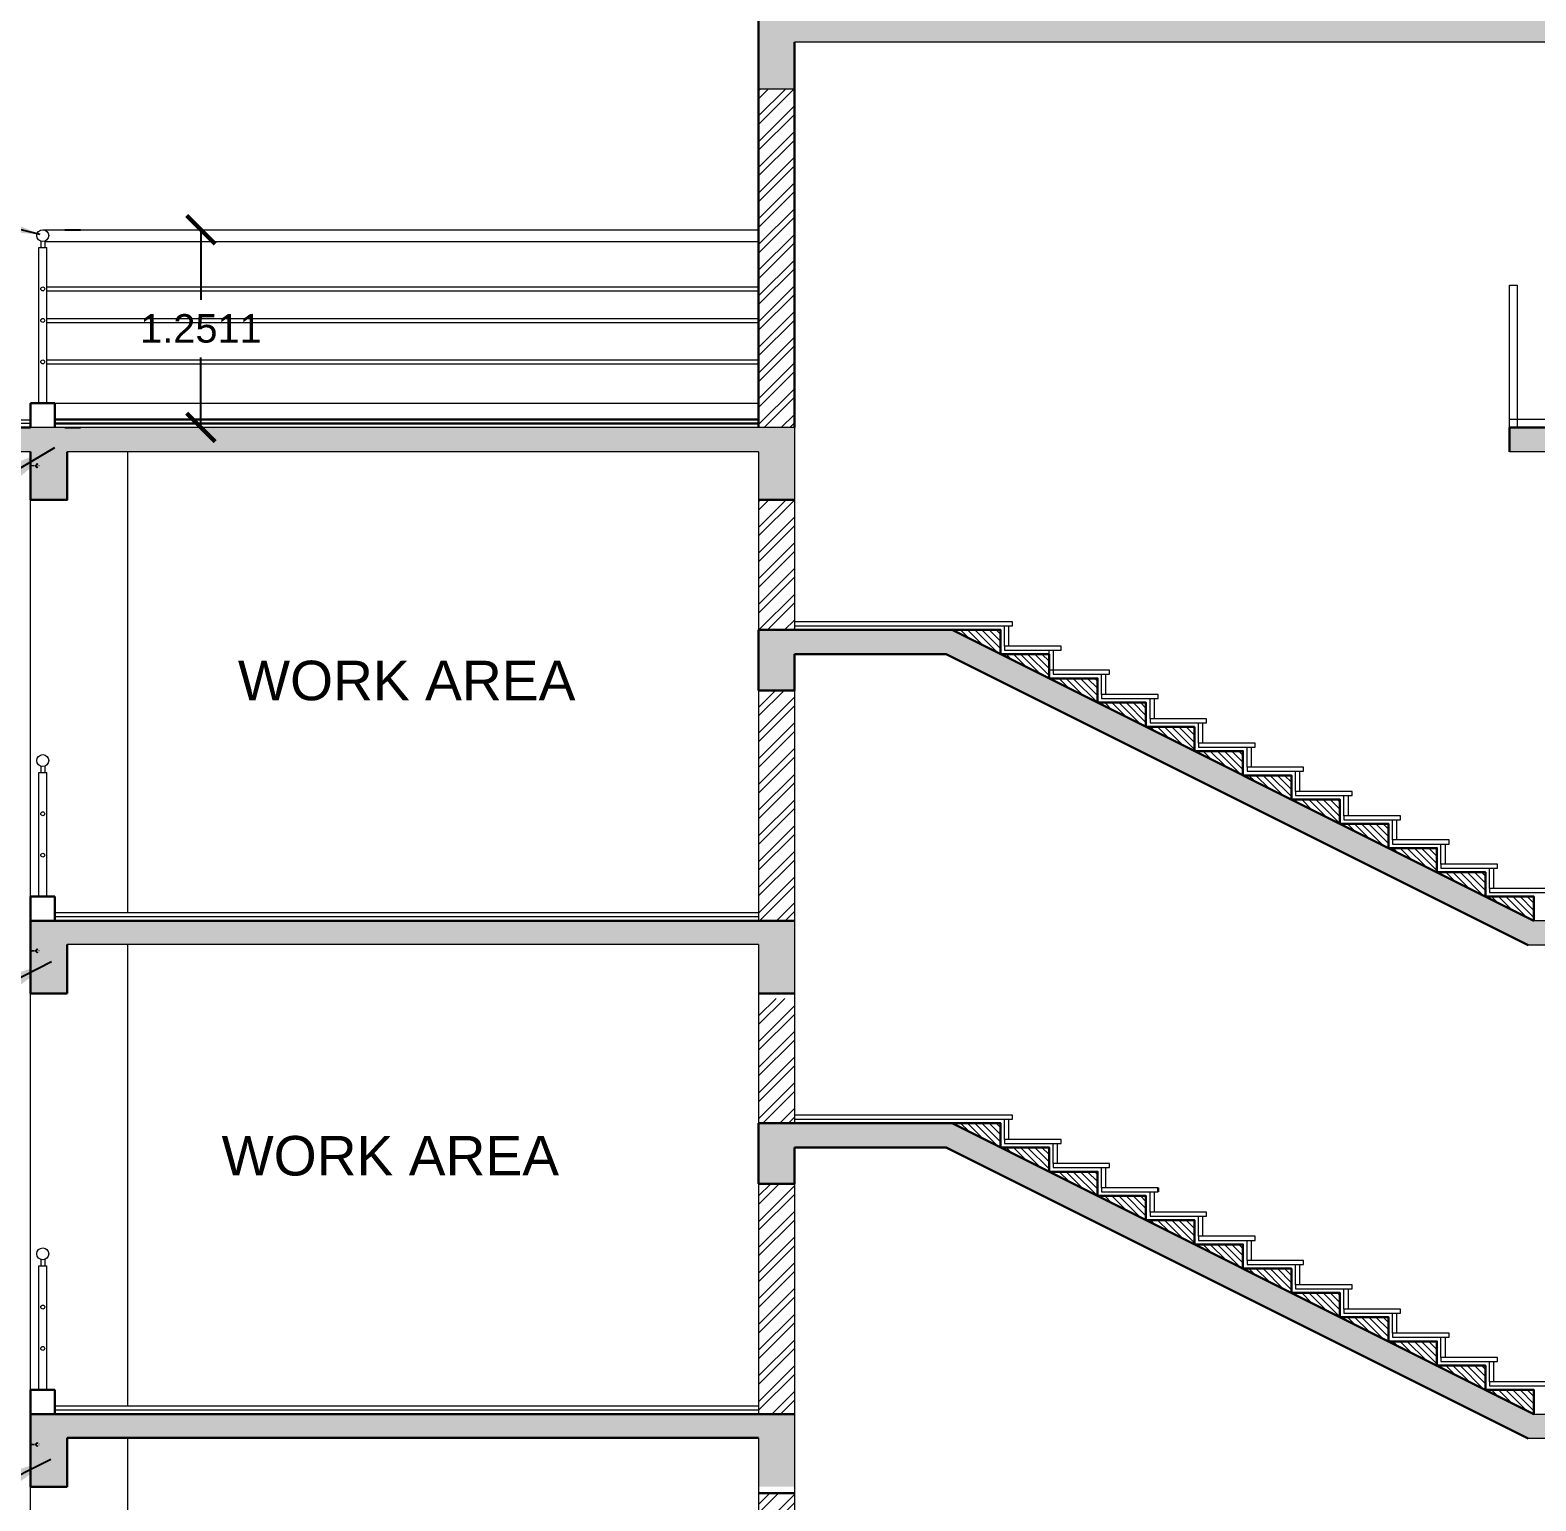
# Model space of a CAD drawing. Header units: metres. Extents: x -1560916 to -1560612, y 43591 to 43809.
# Drawn here: x -1560782.04 to -1560772.52, y 43661.88 to 43671.18 of the extents above; entities that cross this region are included whole.
import ezdxf

# ---------------------------------------------------------------- set-up
doc = ezdxf.new("R2010")
doc.units = ezdxf.units.M
doc.header["$LTSCALE"] = 750
doc.header["$MEASUREMENT"] = 0
doc.header["$PDMODE"] = 35
doc.header["$PDSIZE"] = 50
for name, pattern in [('DOT2', [0.125, 0, -0.125]), ('HIDDEN2', [0.1875, 0.125, -0.0625]), ('PHANTOM2', [1.25, 0.625, -0.125, 0.125, -0.125, 0.125, -0.125])]:
    doc.linetypes.add(name, pattern=pattern)
doc.layers.get('0').update_dxf_attribs({"lineweight": 5})
doc.layers.get('Defpoints').update_dxf_attribs({"lineweight": 0})
for name, color, linetype, lineweight in [('AR_DIM WRK', 3, 'Continuous', 13), ('AR_DOOR', 32, 'Continuous', 9), ('AR_ELEV 6', 1, 'Continuous', 9), ('AR_ELEV 7', 8, 'Continuous', 5), ('AR_RAILING', 6, 'Continuous', 13), ('AR_WIN', 12, 'Continuous', 13), ('BRICK', 8, 'Continuous', 5), ('Column- Site', 1, 'Continuous', 30), ('Dim Wall', 253, 'Continuous', 15), ('ED', 30, 'Continuous', 0), ('HAT', 8, 'Continuous', 5), ('HATCH2', 8, 'Continuous', 5), ('STAIR CASE', 202, 'Continuous', 15), ('TWO WHEELER', 8, 'Continuous', 13), ('wall', 7, 'Continuous', 30)]:
    doc.layers.add(name, color=color, linetype=linetype, lineweight=lineweight)
doc.layers.add('BLK_1_PARAPET_HT', color=233, linetype='Continuous')
doc.styles.add('RS1', font='romans.shx', dxfattribs={"width": 0.75})
doc.styles.get("Standard").update_dxf_attribs({"font": 'arial.ttf'})
doc.dimstyles.new('DIM-100', dxfattribs={"dimtxt": 200, "dimasz": 100, "dimexe": 25, "dimexo": 25, "dimgap": 35, "dimtad": 1, "dimdec": 0, "dimrnd": 5, "dimzin": 0, "dimdsep": 46, "dimtxsty": 'RS1', "dimblk": 'ARCHTICK', "dimcen": 100, "dimdle": 25, "dimclrd": 8, "dimclre": 8, "dimclrt": 4, "dimadec": 0, "dimazin": 0, "dimtfac": 0.5, "dimtdec": 0, "dimtmove": 1, "dimatfit": 0, "dimfxl": 75, "dimfrac": 1, "dimtolj": 1, "dimtzin": 0, "dimarcsym": 2})
doc.dimstyles.get("Standard").update_dxf_attribs({"dimtxt": 0.18, "dimasz": 0.18, "dimexe": 0.18, "dimexo": 0.0625, "dimgap": 0.09, "dimtad": 1, "dimtih": 1, "dimtoh": 1, "dimdec": 4, "dimzin": 0, "dimdsep": 46, "dimtxsty": 'Standard', "dimblk": 'ARCHTICK', "dimcen": 0.09, "dimadec": 0, "dimazin": 0, "dimtfac": 1, "dimtdec": 4, "dimtofl": 0, "dimtmove": 0, "dimatfit": 3, "dimldrblk": 'ARCHTICK', "dimfxl": 1, "dimtolj": 1, "dimtzin": 0, "dimarcsym": 0})
pattern_1 = [(45, (-1559514.8348, 43421.06119), (-0.08131728, 0.08131728), []), (45, (-1559514.78058, 43421.06119), (-0.08131728, 0.08131728), [])]

# ---------------------------------------------------------------- blocks, each defined once
blk = doc.blocks.new('_ArchTick')
at = {"color": 0, "linetype": 'ByBlock', "const_width": 0.15}
blk.add_lwpolyline([(-0.5, -0.5), (0.5, 0.5)], dxfattribs=at)
blk = doc.blocks.new('*D195')
at = {"layer": 'Defpoints', "color": 0, "transparency": 16777216}
for p in [(-1560782.4851, 43668.7179), (-1560782.0387, 43668.7179), (-1560782.2176, 43665.5979)]:
    blk.add_point(p, dxfattribs=at)
at = {"layer": 'ED', "color": 0, "lineweight": -2, "transparency": 16777216}
for p, q in [((-1560782.1012, 43668.7179), (-1560782.6651, 43668.7179)), ((-1560782.4851, 43668.7179), (-1560782.4851, 43667.3398)), ((-1560782.4851, 43665.5979), (-1560782.4851, 43666.9759)), ((-1560782.2801, 43665.5979), (-1560782.6651, 43665.5979))]:
    blk.add_line(p, q, dxfattribs=at)
at = {"layer": 'ED', "color": 0, "lineweight": -2, "transparency": 16777216, "xscale": 0.18, "yscale": 0.18, "zscale": 0.18}
for p, rotation in [((-1560782.4851, 43668.7179), 90), ((-1560782.4851, 43665.5979), 270)]:
    blk.add_blockref('_ArchTick', p, dxfattribs=dict(at, rotation=rotation))
at = {"layer": 'ED', "color": 0, "transparency": 16777216, "insert": (-1560782.4851, 43667.1579), "char_height": 0.18, "attachment_point": 5}
blk.add_mtext('\\A1;3.1200', dxfattribs=at)
blk = doc.blocks.new('*D201')
at = {"layer": 'Defpoints', "color": 0, "transparency": 16777216}
for p in [(-1560782.4851, 43672.9118), (-1560777.435, 43672.9118), (-1560782.4851, 43668.7179)]:
    blk.add_point(p, dxfattribs=at)
at = {"layer": 'ED', "color": 0, "lineweight": -2, "transparency": 16777216}
for p, q in [((-1560777.4975, 43672.9118), (-1560782.6651, 43672.9118)), ((-1560782.4851, 43672.9118), (-1560782.4851, 43670.9968)), ((-1560782.4851, 43668.7179), (-1560782.4851, 43670.6329)), ((-1560782.5476, 43668.7179), (-1560782.6651, 43668.7179))]:
    blk.add_line(p, q, dxfattribs=at)
at = {"layer": 'ED', "color": 0, "lineweight": -2, "transparency": 16777216, "xscale": 0.18, "yscale": 0.18, "zscale": 0.18}
for p, rotation in [((-1560782.4851, 43672.9118), 90), ((-1560782.4851, 43668.7179), 270)]:
    blk.add_blockref('_ArchTick', p, dxfattribs=dict(at, rotation=rotation))
at = {"layer": 'ED', "color": 0, "transparency": 16777216, "insert": (-1560782.4851, 43670.8148), "char_height": 0.18, "attachment_point": 5}
blk.add_mtext('\\A1;4.1939', dxfattribs=at)
blk = doc.blocks.new('*D449')
at = {"layer": 'BLK_1_PARAPET_HT', "color": 0, "linetype": 'DOT2', "lineweight": -2, "transparency": 16777216}
for p, q in [((-1560781.8229, 43669.9179), (-1560780.7818, 43669.9179)), ((-1560781.8229, 43668.6668), (-1560780.7818, 43668.6668))]:
    blk.add_line(p, q, dxfattribs=at)
at = {"layer": 'BLK_1_PARAPET_HT', "color": 0, "linetype": 'PHANTOM2', "lineweight": -2, "transparency": 16777216}
for p, q in [((-1560780.9618, 43669.9179), (-1560780.9618, 43669.4742)), ((-1560780.9618, 43668.6668), (-1560780.9618, 43669.1104))]:
    blk.add_line(p, q, dxfattribs=at)
at = {"layer": 'Defpoints', "color": 0, "transparency": 16777216}
for p in [(-1560781.8854, 43669.9179), (-1560780.9618, 43669.9179), (-1560781.8854, 43668.6668)]:
    blk.add_point(p, dxfattribs=at)
at = {"layer": 'BLK_1_PARAPET_HT', "color": 0, "lineweight": -2, "transparency": 16777216, "xscale": 0.18, "yscale": 0.18, "zscale": 0.18}
for p, rotation in [((-1560780.9618, 43669.9179), 90), ((-1560780.9618, 43668.6668), 270)]:
    blk.add_blockref('_ArchTick', p, dxfattribs=dict(at, rotation=rotation))
at = {"layer": 'BLK_1_PARAPET_HT', "color": 0, "transparency": 16777216, "insert": (-1560780.9618, 43669.2923), "char_height": 0.18, "attachment_point": 5}
blk.add_mtext('\\A1;1.2511', dxfattribs=at)

msp = doc.modelspace()

# ---------------------------------------------------------------- hatches: boundary and pattern name
at = {"layer": 'BRICK'}
h = msp.add_hatch(dxfattribs=at)
h.set_pattern_fill('ANSI31', color=256, scale=0.255556, style=0)
h.set_pattern_definition([(135, (-1560471.124867, 43668.871884), (0.0225881333, 0.0225881333), [])])
edge = h.paths.add_edge_path()
edge.add_line((-1560772.5315, 43662.42677), (-1560772.5315, 43662.5801))
edge.add_line((-1560772.5315, 43662.5801), (-1560772.83816, 43662.5801))
edge.add_line((-1560772.83816, 43662.5801), (-1560772.83816, 43662.73344))
edge.add_line((-1560772.83816, 43662.73344), (-1560773.14483, 43662.73344))
edge.add_line((-1560773.14483, 43662.73344), (-1560773.14483, 43662.88677))
edge.add_line((-1560773.14483, 43662.88677), (-1560773.4515, 43662.88677))
edge.add_line((-1560773.4515, 43662.88677), (-1560773.4515, 43663.0401))
edge.add_line((-1560773.4515, 43663.0401), (-1560773.75816, 43663.0401))
edge.add_line((-1560773.75816, 43663.0401), (-1560773.75816, 43663.19344))
edge.add_line((-1560773.75816, 43663.19344), (-1560774.06483, 43663.19344))
edge.add_line((-1560774.06483, 43663.19344), (-1560774.06483, 43663.34677))
edge.add_line((-1560774.06483, 43663.34677), (-1560774.3715, 43663.34677))
edge.add_line((-1560774.3715, 43663.34677), (-1560774.3715, 43663.5001))
edge.add_line((-1560774.3715, 43663.5001), (-1560774.67816, 43663.5001))
edge.add_line((-1560774.67816, 43663.5001), (-1560774.67816, 43663.65344))
edge.add_line((-1560774.67816, 43663.65344), (-1560774.98483, 43663.65344))
edge.add_line((-1560774.98483, 43663.65344), (-1560774.98483, 43663.80677))
edge.add_line((-1560774.98483, 43663.80677), (-1560775.2915, 43663.80677))
edge.add_line((-1560775.2915, 43663.80677), (-1560775.2915, 43663.9601))
edge.add_line((-1560775.2915, 43663.9601), (-1560775.59816, 43663.9601))
edge.add_line((-1560775.59816, 43663.9601), (-1560775.59816, 43664.11344))
edge.add_line((-1560775.59816, 43664.11344), (-1560775.90483, 43664.11344))
edge.add_line((-1560775.90483, 43664.11344), (-1560775.90483, 43664.26677))
edge.add_line((-1560775.90483, 43664.26677), (-1560777.43502, 43664.26677))
edge.add_line((-1560776.2115, 43664.26677), (-1560772.5315, 43662.42677))
at = {"layer": 'HAT'}
h = msp.add_hatch(dxfattribs=at)
h.set_pattern_fill('ANSI32', color=256, scale=0.306667, style=0)
h.set_pattern_definition(pattern_1)
h.paths.add_polyline_path([(-1560777.20816, 43670.80677), (-1560777.43502, 43670.80677), (-1560777.43502, 43668.66677), (-1560777.20816, 43668.66677)])
h = msp.add_hatch(dxfattribs=at)
h.set_pattern_fill('ANSI32', color=256, scale=0.306667, style=0)
h.set_pattern_definition(pattern_1)
h.paths.add_polyline_path([(-1560777.43502, 43667.00344), (-1560777.20816, 43667.00344), (-1560777.20816, 43665.54677), (-1560777.43502, 43665.54677)])
h.paths.add_polyline_path([(-1560777.20816, 43667.38677), (-1560777.43502, 43667.38677), (-1560777.43502, 43668.209), (-1560777.20816, 43668.209)])
h.paths.add_polyline_path([(-1560777.20816, 43664.26677), (-1560777.43502, 43664.26677), (-1560777.43502, 43665.05599), (-1560777.20816, 43665.05599)])
h.paths.add_polyline_path([(-1560777.43502, 43663.88344), (-1560777.20816, 43663.88344), (-1560777.20816, 43662.42677), (-1560777.43502, 43662.42677)])
h = msp.add_hatch(dxfattribs=at)
h.set_pattern_fill('ANSI31', color=256, scale=0.255556, style=0)
h.set_pattern_definition([(135, (-1560471.124867, 43671.991884), (0.0225881333, 0.0225881333), [])])
edge = h.paths.add_edge_path()
edge.add_line((-1560772.5315, 43665.54677), (-1560772.5315, 43665.7001))
edge.add_line((-1560772.5315, 43665.7001), (-1560772.83816, 43665.7001))
edge.add_line((-1560772.83816, 43665.7001), (-1560772.83816, 43665.85344))
edge.add_line((-1560772.83816, 43665.85344), (-1560773.14483, 43665.85344))
edge.add_line((-1560773.14483, 43665.85344), (-1560773.14483, 43666.00677))
edge.add_line((-1560773.14483, 43666.00677), (-1560773.4515, 43666.00677))
edge.add_line((-1560773.4515, 43666.00677), (-1560773.4515, 43666.1601))
edge.add_line((-1560773.4515, 43666.1601), (-1560773.75816, 43666.1601))
edge.add_line((-1560773.75816, 43666.1601), (-1560773.75816, 43666.31344))
edge.add_line((-1560773.75816, 43666.31344), (-1560774.06483, 43666.31344))
edge.add_line((-1560774.06483, 43666.31344), (-1560774.06483, 43666.46677))
edge.add_line((-1560774.06483, 43666.46677), (-1560774.3715, 43666.46677))
edge.add_line((-1560774.3715, 43666.46677), (-1560774.3715, 43666.6201))
edge.add_line((-1560774.3715, 43666.6201), (-1560774.67816, 43666.6201))
edge.add_line((-1560774.67816, 43666.6201), (-1560774.67816, 43666.77344))
edge.add_line((-1560774.67816, 43666.77344), (-1560774.98483, 43666.77344))
edge.add_line((-1560774.98483, 43666.77344), (-1560774.98483, 43666.92677))
edge.add_line((-1560774.98483, 43666.92677), (-1560775.2915, 43666.92677))
edge.add_line((-1560775.2915, 43666.92677), (-1560775.2915, 43667.0801))
edge.add_line((-1560775.2915, 43667.0801), (-1560775.59816, 43667.0801))
edge.add_line((-1560775.59816, 43667.0801), (-1560775.59816, 43667.23344))
edge.add_line((-1560775.59816, 43667.23344), (-1560775.90483, 43667.23344))
edge.add_line((-1560775.90483, 43667.23344), (-1560775.90483, 43667.38677))
edge.add_line((-1560775.90483, 43667.38677), (-1560777.43502, 43667.38677))
edge.add_line((-1560776.2115, 43667.38677), (-1560772.5315, 43665.54677))
h = msp.add_hatch(dxfattribs=at)
h.set_pattern_fill('AR-CONC', color=256, scale=0.025556, style=0)
h.set_pattern_definition([(130, (-1560699.33534, 43709.03027), (-0.18330014, -0.01603668), [0.0191667, -0.2108337]), (185, (-1560699.33534, 43709.03027), (0.03545874, 0.1922272), [0.01533336, -0.16866696]), (79.5486, (-1560699.35061, 43709.02893), (-0.14784154, 0.1761904), [0.0162892, -0.17918107]), (133.8158, (-1560699.33534, 43709.08138), (-0.27273985, -0.0422994), [0.02875005, -0.31625055]), (83.3644, (-1560699.35807, 43709.07785), (-0.2388587, 0.2489417), [0.0244338, -0.2687716]), (188.8158, (-1560699.33534, 43709.08138), (-0.2388585, 0.24894185), [0.023, -0.2530004]), (159, (-1560699.3609, 43709.0686), (-0.15254318, -0.10289167), [0.0191667, -0.2108337]), (214, (-1560699.3609, 43709.0686), (-0.0621807, 0.18531644), [0.01533336, -0.16866696]), (108.5486, (-1560699.3736, 43709.06003), (-0.21472393, 0.0824246), [0.0162892, -0.17918107]), (142.5, (-1560699.33534, 43709.03027), (-0.003107524, 0.08507302), [0, -0.16662251, 0, -0.17122252, 0, -0.16930585]), (172.5, (-1560699.33534, 43709.03027), (-0.067229, 0.10079428), [0, -0.09762239, 0, -0.16278917, 0, -0.06452789]), (212.5, (-1560699.27835, 43709.03027), (-0.136421526, -0.005764033), [0, -0.063889, 0, -0.19933368, 0, -0.26450046]), (222.5, (-1560699.25279, 43709.03027), (-0.14903672, 0.02558243), [0, -0.0830557, 0, -0.132378, 0, -0.18783366])])
h.paths.add_polyline_path([(-1560776.24791, 43667.2321), (-1560777.20799, 43667.2321), (-1560777.20799, 43667.00347), (-1560777.43485, 43667.00347), (-1560777.43485, 43667.3871), (-1560776.21132, 43667.3871), (-1560772.53065, 43665.54677), (-1560761.79784, 43665.54677), (-1560761.79767, 43665.39377), (-1560761.79767, 43665.0871), (-1560762.02767, 43665.0871), (-1560762.02767, 43665.39377), (-1560766.39816, 43665.39377), (-1560766.39816, 43665.0871), (-1560766.62799, 43665.0871), (-1560766.62799, 43665.39377), (-1560771.1515, 43665.39377), (-1560771.1515, 43665.0871), (-1560771.38132, 43665.0871), (-1560771.38132, 43665.39377), (-1560772.57125, 43665.39377)])
h.paths.add_polyline_path([(-1560761.84351, 43665.33198), (-1560761.83239, 43665.32623), (-1560761.83239, 43665.31927), (-1560761.84351, 43665.31352), (-1560761.83957, 43665.30969), (-1560761.83023, 43665.31927), (-1560761.83023, 43665.32623), (-1560761.83957, 43665.33581)], flags=16)
h.paths.add_polyline_path([(-1560768.85836, 43665.39377), (-1560768.62836, 43665.39377), (-1560768.62836, 43665.08677), (-1560768.85836, 43665.08677)])
h = msp.add_hatch(dxfattribs=at)
h.set_pattern_fill('ANSI32', color=256, scale=0.306667, style=0)
h.set_pattern_definition(pattern_1)
h.paths.add_polyline_path([(-1560777.43502, 43660.76344), (-1560777.20816, 43660.76344), (-1560777.20816, 43659.30677), (-1560777.43502, 43659.30677)])
h.paths.add_polyline_path([(-1560777.20816, 43661.14677), (-1560777.43502, 43661.14677), (-1560777.43502, 43661.92643), (-1560777.20816, 43661.92643)])
at = {"layer": 'HATCH2'}
h = msp.add_hatch(dxfattribs=at)
h.set_pattern_fill('AR-CONC', color=256, scale=0.025556, style=0)
h.set_pattern_definition([(50, (-1560908.258, 43646.54927), (0.18330014, -0.01603668), [0.0191667, -0.2108337]), (355, (-1560908.258, 43646.54927), (-0.03545874, 0.19222721), [0.01533336, -0.16866696]), (100.4514, (-1560908.24272, 43646.54793), (0.14784154, 0.17619041), [0.0162892, -0.17918107]), (46.1842, (-1560908.258, 43646.60038), (0.27273985, -0.04229938), [0.02875005, -0.31625055]), (96.6356, (-1560908.23527, 43646.59685), (0.23885866, 0.24894167), [0.0244338, -0.26877157]), (351.1842, (-1560908.258, 43646.60038), (0.23885847, 0.24894185), [0.02300004, -0.25300044]), (21, (-1560908.23244, 43646.5876), (0.15254318, -0.10289167), [0.0191667, -0.2108337]), (326, (-1560908.23244, 43646.5876), (0.0621807, 0.18531644), [0.01533336, -0.16866696]), (71.4514, (-1560908.21973, 43646.57902), (0.21472393, 0.0824246), [0.0162892, -0.17918107]), (37.5, (-1560908.258, 43646.549265), (0.003107524, 0.085073022), [0, -0.16662251, 0, -0.17122252, 0, -0.16930585]), (7.5, (-1560908.258, 43646.549265), (0.067229, 0.10079428), [0, -0.09762239, 0, -0.16278917, 0, -0.06452789]), (327.5, (-1560908.31499, 43646.549265), (0.136421526, -0.005764033), [0, -0.063889, 0, -0.19933368, 0, -0.26450046]), (317.5, (-1560908.34054, 43646.54927), (0.14903672, 0.02558243), [0, -0.0830557, 0, -0.13237801, 0, -0.18783366])])
h.paths.add_polyline_path([(-1560777.43502, 43671.25677), (-1560777.43502, 43670.80677), (-1560777.20816, 43670.80677), (-1560777.20816, 43671.10344), (-1560771.3815, 43671.10344), (-1560771.3815, 43670.80677), (-1560771.1515, 43670.80677), (-1560771.1515, 43671.25677)])
h = msp.add_hatch(dxfattribs=at)
h.set_pattern_fill('AR-CONC', color=256, scale=0.025556, style=0)
h.set_pattern_definition([(130, (-1560981.65258, 43643.6219), (-0.18330014, -0.01603668), [0.0191667, -0.2108337]), (185, (-1560981.65258, 43643.6219), (0.03545874, 0.19222721), [0.01533336, -0.16866696]), (79.5486, (-1560981.66786, 43643.62057), (-0.14784154, 0.17619041), [0.01628919, -0.17918107]), (133.8158, (-1560981.65258, 43643.67301), (-0.27273985, -0.04229938), [0.02875005, -0.31625055]), (83.3644, (-1560981.6753, 43643.6695), (-0.23885866, 0.24894167), [0.0244338, -0.26877157]), (188.8158, (-1560981.65258, 43643.673), (-0.23885847, 0.24894185), [0.02300004, -0.25300044]), (159, (-1560981.67814, 43643.66024), (-0.15254318, -0.10289167), [0.0191667, -0.2108337]), (214, (-1560981.67814, 43643.66024), (-0.0621807, 0.18531644), [0.01533336, -0.16866696]), (108.5486, (-1560981.69085, 43643.65166), (-0.21472393, 0.0824246), [0.01628919, -0.17918107]), (142.5, (-1560981.652584, 43643.6219), (-0.003107524, 0.085073022), [0, -0.16662251, 0, -0.17122252, 0, -0.16930585]), (172.5, (-1560981.65258, 43643.6219), (-0.067229, 0.10079428), [0, -0.09762239, 0, -0.16278917, 0, -0.06452789]), (212.5, (-1560981.595595, 43643.6219), (-0.136421526, -0.005764033), [0, -0.063889, 0, -0.19933368, 0, -0.26450046]), (222.5, (-1560981.57004, 43643.6219), (-0.149036725, 0.02558243), [0, -0.0830557, 0, -0.13237801, 0, -0.18783366])])
h.paths.add_polyline_path([(-1560782.9163, 43668.66676), (-1560782.03869, 43668.66677), (-1560777.20816, 43668.66677), (-1560777.20816, 43668.209), (-1560777.43502, 43668.209), (-1560777.43502, 43668.51344), (-1560781.80869, 43668.51344), (-1560781.80869, 43668.209), (-1560782.03869, 43668.209), (-1560782.03869, 43668.46856), (-1560782.03651, 43668.47081), (-1560782.03352, 43668.46852), (-1560782.03129, 43668.47081), (-1560782.0283, 43668.46852), (-1560782.02607, 43668.47081), (-1560782.02308, 43668.46852), (-1560782.02085, 43668.47081), (-1560782.01786, 43668.46852), (-1560782.01563, 43668.47081), (-1560782.0063, 43668.47081), (-1560781.99696, 43668.46123), (-1560781.99302, 43668.46506), (-1560782.00414, 43668.47081), (-1560781.98767, 43668.47081), (-1560781.97896, 43668.46925), (-1560781.97896, 43668.47777), (-1560781.97896, 43668.47933), (-1560781.98767, 43668.47777), (-1560782.00414, 43668.47777), (-1560781.99302, 43668.48352), (-1560781.99696, 43668.48735), (-1560782.0063, 43668.47777), (-1560782.01563, 43668.47777), (-1560782.01786, 43668.48006), (-1560782.02085, 43668.47777), (-1560782.02308, 43668.48006), (-1560782.02607, 43668.47777), (-1560782.0283, 43668.48006), (-1560782.03129, 43668.47777), (-1560782.03352, 43668.48006), (-1560782.03651, 43668.47777), (-1560782.03869, 43668.48002), (-1560782.03869, 43668.5142), (-1560782.04543, 43668.5142), (-1560782.1233, 43668.5142), (-1560782.1233, 43668.51344), (-1560782.9163, 43668.51343)])
h = msp.add_hatch(dxfattribs=at)
h.set_pattern_fill('AR-CONC', color=256, scale=0.025556, style=0)
h.set_pattern_definition([(50, (-1559293.8129, 43474.47678), (0.183300143, -0.016036685), [0.0191667, -0.2108337]), (355, (-1559293.8129, 43474.47678), (-0.035458736, 0.192227213), [0.01533336, -0.16866696]), (100.451444, (-1559293.79762, 43474.47545), (0.147841407, 0.176190526), [0.016289189, -0.179181074]), (46.1842, (-1559293.8129, 43474.5279), (0.272739926, -0.042299445), [0.02875005, -0.31625055]), (96.635635, (-1559293.79017, 43474.52437), (0.23885847, 0.248941853), [0.024433797, -0.26877176]), (351.184164, (-1559293.8129, 43474.5279), (0.23885847, 0.248941853), [0.02300004, -0.25300044]), (21, (-1559293.78734, 43474.51512), (0.152543179, -0.102891673), [0.0191667, -0.2108337]), (326, (-1559293.78734, 43474.51512), (0.062180693, 0.185316445), [0.01533336, -0.16866696]), (71.451445, (-1559293.77463, 43474.50654), (0.21472387, 0.082424771), [0.016289188, -0.179181074]), (37.5, (-1559293.8129, 43474.476784), (0.003107524, 0.0850730217), [0, -0.166622512, 0, -0.17122252, 0, -0.16930585]), (7.5, (-1559293.8129, 43474.47678), (0.0672289987, 0.1007942794), [0, -0.097622392, 0, -0.162789172, 0, -0.06452789]), (327.5, (-1559293.869886, 43474.476784), (0.1364215265, -0.0057640328), [0, -0.063889, 0, -0.19933368, 0, -0.26450046]), (317.5, (-1559293.89544, 43474.47678), (0.149036725, 0.025582429), [0, -0.0830557, 0, -0.132378008, 0, -0.18783366])])
h.paths.add_polyline_path([(-1560766.39816, 43668.20677), (-1560766.39816, 43668.51344), (-1560762.02767, 43668.51344), (-1560762.02767, 43668.209), (-1560761.79767, 43668.209), (-1560761.79767, 43668.51344), (-1560760.92006, 43668.51344), (-1560760.92006, 43668.66677), (-1560772.6865, 43668.66677), (-1560772.6865, 43668.51344), (-1560771.3815, 43668.51344), (-1560771.3815, 43668.20677), (-1560771.1515, 43668.20677), (-1560771.1515, 43668.51344), (-1560768.85836, 43668.51344), (-1560768.85836, 43668.20677), (-1560768.62836, 43668.20677), (-1560768.62836, 43668.51344), (-1560766.62816, 43668.51344), (-1560766.62816, 43668.20677)])
at = {"layer": 'TWO WHEELER'}
h = msp.add_hatch(dxfattribs=at)
h.set_pattern_fill('AR-CONC', color=256, scale=0.025556, style=0)
h.set_pattern_definition([(130, (-1560699.33534, 43718.39027), (-0.18330014, -0.01603668), [0.0191667, -0.2108337]), (185, (-1560699.33534, 43718.39027), (0.03545874, 0.1922272), [0.01533336, -0.16866696]), (79.5486, (-1560699.35061, 43718.38893), (-0.14784154, 0.1761904), [0.0162892, -0.17918107]), (133.8158, (-1560699.33534, 43718.44138), (-0.27273985, -0.0422994), [0.02875005, -0.31625055]), (83.3644, (-1560699.35807, 43718.43785), (-0.23885866, 0.2489417), [0.0244338, -0.2687716]), (188.8158, (-1560699.33534, 43718.44138), (-0.2388585, 0.24894185), [0.02300004, -0.25300044]), (159, (-1560699.3609, 43718.4286), (-0.15254318, -0.10289167), [0.0191667, -0.2108337]), (214, (-1560699.3609, 43718.4286), (-0.0621807, 0.18531644), [0.01533336, -0.16866696]), (108.5486, (-1560699.3736, 43718.42003), (-0.21472393, 0.0824246), [0.0162892, -0.17918107]), (142.5, (-1560699.33534, 43718.39027), (-0.003107524, 0.08507302), [0, -0.16662251, 0, -0.17122252, 0, -0.16930585]), (172.5, (-1560699.33534, 43718.39027), (-0.067229, 0.10079428), [0, -0.09762239, 0, -0.16278917, 0, -0.06452789]), (212.5, (-1560699.27835, 43718.39027), (-0.136421526, -0.005764033), [0, -0.063889, 0, -0.19933368, 0, -0.26450046]), (222.5, (-1560699.25279, 43718.39027), (-0.14903672, 0.02558243), [0, -0.0830557, 0, -0.132378, 0, -0.18783366])])
h.paths.add_polyline_path([(-1560782.03869, 43665.54677), (-1560782.03869, 43665.08677), (-1560781.80869, 43665.08677), (-1560781.80869, 43665.39677), (-1560777.43502, 43665.39677), (-1560777.43502, 43665.08677), (-1560777.20816, 43665.08677), (-1560777.20816, 43665.54677)])
h = msp.add_hatch(dxfattribs=at)
h.set_pattern_fill('AR-CONC', color=256, scale=0.025556, style=0)
h.set_pattern_definition([(130, (-1560699.33551, 43705.90993), (-0.18330014, -0.01603668), [0.0191667, -0.2108337]), (185, (-1560699.3355, 43705.90993), (0.03545874, 0.1922272), [0.01533336, -0.16866696]), (79.5486, (-1560699.35078, 43705.9086), (-0.14784154, 0.1761904), [0.0162892, -0.17918107]), (133.8158, (-1560699.3355, 43705.96104), (-0.27273985, -0.0422994), [0.02875005, -0.31625055]), (83.3644, (-1560699.35824, 43705.95752), (-0.2388587, 0.2489417), [0.0244338, -0.2687716]), (188.8158, (-1560699.3355, 43705.96104), (-0.2388585, 0.24894185), [0.023, -0.2530004]), (159, (-1560699.36106, 43705.94827), (-0.15254318, -0.10289167), [0.0191667, -0.2108337]), (214, (-1560699.36106, 43705.94827), (-0.0621807, 0.18531644), [0.01533336, -0.16866696]), (108.5486, (-1560699.37378, 43705.9397), (-0.21472393, 0.0824246), [0.0162892, -0.17918107]), (142.5, (-1560699.33551, 43705.90993), (-0.003107524, 0.08507302), [0, -0.16662251, 0, -0.17122252, 0, -0.16930585]), (172.5, (-1560699.33551, 43705.90993), (-0.067229, 0.10079428), [0, -0.09762239, 0, -0.16278917, 0, -0.06452789]), (212.5, (-1560699.27852, 43705.90993), (-0.136421526, -0.005764033), [0, -0.063889, 0, -0.19933368, 0, -0.26450046]), (222.5, (-1560699.25296, 43705.90993), (-0.14903672, 0.02558243), [0, -0.0830557, 0, -0.132378, 0, -0.18783366])])
h.paths.add_polyline_path([(-1560761.84368, 43662.21164), (-1560761.83256, 43662.20589), (-1560761.83256, 43662.19893), (-1560761.84368, 43662.19318), (-1560761.83974, 43662.18935), (-1560761.8304, 43662.19893), (-1560761.8304, 43662.20589), (-1560761.83974, 43662.21547)], flags=16)
h.paths.add_polyline_path([(-1560768.85853, 43662.27344), (-1560768.62853, 43662.27344), (-1560768.62853, 43661.96643), (-1560768.85853, 43661.96643)])
h.paths.add_polyline_path([(-1560761.79784, 43661.96677), (-1560761.79784, 43662.42674), (-1560772.53082, 43662.42643), (-1560776.2115, 43664.26677), (-1560777.43502, 43664.26677), (-1560777.43502, 43663.88313), (-1560777.20816, 43663.88313), (-1560777.20816, 43664.11177), (-1560776.24809, 43664.11177), (-1560772.57142, 43662.27344), (-1560771.3815, 43662.27344), (-1560771.3815, 43661.96677), (-1560771.15167, 43661.96677), (-1560771.15167, 43662.27344), (-1560766.62816, 43662.27344), (-1560766.62816, 43661.96677), (-1560766.39833, 43661.96677), (-1560766.39833, 43662.27344), (-1560762.02784, 43662.27344), (-1560762.02784, 43661.96677)])
h = msp.add_hatch(dxfattribs=at)
h.set_pattern_fill('AR-CONC', color=256, scale=0.025556, style=0)
h.set_pattern_definition([(130, (-1560699.33534, 43715.27027), (-0.18330014, -0.01603668), [0.0191667, -0.2108337]), (185, (-1560699.33534, 43715.27027), (0.03545874, 0.1922272), [0.01533336, -0.16866696]), (79.5486, (-1560699.35061, 43715.26893), (-0.14784154, 0.1761904), [0.0162892, -0.17918107]), (133.8158, (-1560699.33534, 43715.32138), (-0.27273985, -0.0422994), [0.02875005, -0.31625055]), (83.3644, (-1560699.35807, 43715.31785), (-0.23885866, 0.2489417), [0.0244338, -0.2687716]), (188.8158, (-1560699.33534, 43715.32138), (-0.2388585, 0.24894185), [0.02300004, -0.25300044]), (159, (-1560699.3609, 43715.3086), (-0.15254318, -0.10289167), [0.0191667, -0.2108337]), (214, (-1560699.3609, 43715.3086), (-0.0621807, 0.18531644), [0.01533336, -0.16866696]), (108.5486, (-1560699.3736, 43715.30003), (-0.21472393, 0.0824246), [0.0162892, -0.17918107]), (142.5, (-1560699.33534, 43715.27027), (-0.003107524, 0.08507302), [0, -0.16662251, 0, -0.17122252, 0, -0.16930585]), (172.5, (-1560699.33534, 43715.27027), (-0.067229, 0.10079428), [0, -0.09762239, 0, -0.16278917, 0, -0.06452789]), (212.5, (-1560699.27835, 43715.27027), (-0.136421526, -0.005764033), [0, -0.063889, 0, -0.19933368, 0, -0.26450046]), (222.5, (-1560699.25279, 43715.27027), (-0.14903672, 0.02558243), [0, -0.0830557, 0, -0.132378, 0, -0.18783366])])
h.paths.add_polyline_path([(-1560782.03869, 43662.42677), (-1560782.03869, 43661.96677), (-1560781.80869, 43661.96677), (-1560781.80869, 43662.27344), (-1560777.43502, 43662.27344), (-1560777.43502, 43661.96677), (-1560777.20816, 43661.96677), (-1560777.20816, 43662.42677)])

# ---------------------------------------------------------------- linework, layer by layer
for p, q in [((-1560777.43502, 43671.10344), (-1560777.43816, 43671.10344)), ((-1560777.20816, 43671.10344), (-1560777.20816, 43667.38677)), ((-1560771.3815, 43671.10344), (-1560777.20816, 43671.10344)), ((-1560777.43502, 43670.9671), (-1560777.43502, 43668.66677)), ((-1560777.20816, 43670.80677), (-1560777.43502, 43670.80677)), ((-1560777.20816, 43668.66677), (-1560782.03869, 43668.66677)), ((-1560782.03869, 43668.51344), (-1560782.9163, 43668.51344)), ((-1560777.43502, 43668.51344), (-1560781.80869, 43668.51344)), ((-1560777.43502, 43668.51344), (-1560777.43502, 43665.54677)), ((-1560771.3815, 43668.51344), (-1560772.6865, 43668.51344)), ((-1560777.43502, 43667.31044), (-1560777.43502, 43665.54677)), ((-1560777.20816, 43667.23344), (-1560777.20816, 43665.54677)), ((-1560777.20816, 43667.23344), (-1560777.20816, 43665.54677)), ((-1560777.20816, 43665.56481), (-1560777.20816, 43664.26677)), ((-1560761.79767, 43665.54677), (-1560772.5315, 43665.54677)), ((-1560777.43502, 43665.39677), (-1560781.80869, 43665.39677)), ((-1560777.43502, 43665.39677), (-1560777.43502, 43662.42677)), ((-1560771.3815, 43665.39344), (-1560772.56769, 43665.39344)), ((-1560771.3815, 43665.39344), (-1560772.56769, 43665.39344)), ((-1560777.43502, 43665.08599), (-1560777.20816, 43665.08599)), ((-1560777.20816, 43664.11344), (-1560777.20816, 43662.42677)), ((-1560777.43502, 43663.65377), (-1560777.43502, 43662.42677)), ((-1560777.20816, 43663.65377), (-1560777.20816, 43662.42677)), ((-1560777.20816, 43662.42677), (-1560777.20816, 43661.14677)), ((-1560772.5315, 43662.42677), (-1560771.15463, 43662.42677)), ((-1560777.43502, 43662.27677), (-1560777.43502, 43659.30677)), ((-1560771.3815, 43662.27344), (-1560772.56769, 43662.27344)), ((-1560771.3815, 43662.27344), (-1560772.56769, 43662.27344))]:
    msp.add_line(p, q)
at = {"color": 252, "linetype": 'HIDDEN2'}
for p, q in [((-1560782.03861, 43668.42904), (-1560782.03825, 43668.42867)), ((-1560782.03861, 43668.42134), (-1560782.03825, 43668.42171)), ((-1560782.03651, 43668.42867), (-1560782.03651, 43668.42171)), ((-1560782.03477, 43668.42867), (-1560782.03477, 43668.42171)), ((-1560782.03303, 43668.42867), (-1560782.03303, 43668.42171)), ((-1560782.03129, 43668.42867), (-1560782.03129, 43668.42171)), ((-1560782.02955, 43668.42867), (-1560782.02955, 43668.42171)), ((-1560782.02433, 43668.42867), (-1560782.02433, 43668.42171)), ((-1560782.02085, 43668.42867), (-1560782.02085, 43668.42171)), ((-1560782.02085, 43668.42867), (-1560782.02085, 43668.42171)), ((-1560782.01911, 43668.42867), (-1560782.01911, 43668.42171)), ((-1560782.0063, 43668.42171), (-1560782.0063, 43668.42867)), ((-1560782.00555, 43668.42171), (-1560782.00555, 43668.42867)), ((-1560782.00414, 43668.42171), (-1560782.00414, 43668.42867)), ((-1560782.00122, 43668.42389), (-1560782.00122, 43668.42649)), ((-1560781.98767, 43668.42867), (-1560781.98767, 43668.42664)), ((-1560782.03861, 43665.36071), (-1560782.03825, 43665.36034)), ((-1560782.03861, 43665.353), (-1560782.03825, 43665.35338)), ((-1560782.03651, 43665.36034), (-1560782.03651, 43665.35338)), ((-1560782.03477, 43665.36034), (-1560782.03477, 43665.35338)), ((-1560782.03303, 43665.36034), (-1560782.03303, 43665.35338)), ((-1560782.03129, 43665.36034), (-1560782.03129, 43665.35338)), ((-1560782.02955, 43665.36034), (-1560782.02955, 43665.35338)), ((-1560782.02433, 43665.36034), (-1560782.02433, 43665.35338)), ((-1560782.02085, 43665.36034), (-1560782.02085, 43665.35338)), ((-1560782.02085, 43665.36034), (-1560782.02085, 43665.35338)), ((-1560782.01911, 43665.36034), (-1560782.01911, 43665.35338)), ((-1560782.0063, 43665.35338), (-1560782.0063, 43665.36034)), ((-1560782.00555, 43665.35338), (-1560782.00555, 43665.36034)), ((-1560782.00414, 43665.35338), (-1560782.00414, 43665.36034)), ((-1560782.00122, 43665.35555), (-1560782.00122, 43665.35816)), ((-1560781.98767, 43665.36034), (-1560781.98767, 43665.35831)), ((-1560782.03861, 43662.23814), (-1560782.03825, 43662.23777)), ((-1560782.03861, 43662.23044), (-1560782.03825, 43662.23081)), ((-1560782.03651, 43662.23777), (-1560782.03651, 43662.23081)), ((-1560782.03477, 43662.23777), (-1560782.03477, 43662.23081)), ((-1560782.03303, 43662.23777), (-1560782.03303, 43662.23081)), ((-1560782.03129, 43662.23777), (-1560782.03129, 43662.23081)), ((-1560782.02955, 43662.23777), (-1560782.02955, 43662.23081)), ((-1560782.02433, 43662.23777), (-1560782.02433, 43662.23081)), ((-1560782.02085, 43662.23777), (-1560782.02085, 43662.23081)), ((-1560782.02085, 43662.23777), (-1560782.02085, 43662.23081)), ((-1560782.01911, 43662.23777), (-1560782.01911, 43662.23081)), ((-1560782.0063, 43662.23081), (-1560782.0063, 43662.23777)), ((-1560782.00555, 43662.23081), (-1560782.00555, 43662.23777)), ((-1560782.00414, 43662.23081), (-1560782.00414, 43662.23777)), ((-1560782.00122, 43662.23299), (-1560782.00122, 43662.23559)), ((-1560781.98767, 43662.23777), (-1560781.98767, 43662.23574))]:
    msp.add_line(p, q, dxfattribs=at)
for centre in [(-1560781.98093, 43668.42094), (-1560781.98093, 43665.35261), (-1560781.98093, 43662.23004)]:
    msp.add_arc(centre, 0.000435, 259.81151, 270, dxfattribs=at)
at = {"layer": 'AR_DOOR'}
for p, q in [((-1560774.06483, 43666.46677), (-1560774.3715, 43666.46677)), ((-1560773.75816, 43666.31344), (-1560774.06483, 43666.31344)), ((-1560773.4515, 43666.1601), (-1560773.75816, 43666.1601)), ((-1560774.67816, 43663.65344), (-1560774.98483, 43663.65344)), ((-1560774.3715, 43663.5001), (-1560774.67816, 43663.5001)), ((-1560774.06483, 43663.34677), (-1560774.3715, 43663.34677)), ((-1560773.75816, 43663.19344), (-1560774.06483, 43663.19344)), ((-1560773.4515, 43663.0401), (-1560773.75816, 43663.0401)), ((-1560773.14483, 43662.88677), (-1560773.4515, 43662.88677)), ((-1560772.83816, 43662.73344), (-1560773.14483, 43662.73344))]:
    msp.add_line(p, q, dxfattribs=at)
at = {"layer": 'AR_ELEV 6'}
for p, q in [((-1560781.88536, 43668.8201), (-1560777.43502, 43668.8201)), ((-1560781.42536, 43668.51344), (-1560781.42536, 43665.59788)), ((-1560782.03869, 43665.7001), (-1560782.03869, 43668.209)), ((-1560781.42536, 43665.39677), (-1560781.42536, 43662.47788)), ((-1560782.03869, 43662.5801), (-1560782.03869, 43665.08599)), ((-1560781.42536, 43662.27344), (-1560781.42536, 43659.35788)), ((-1560782.03869, 43659.4601), (-1560782.03869, 43661.96643))]:
    msp.add_line(p, q, dxfattribs=at)
at = {"layer": 'AR_ELEV 7'}
for p, q in [((-1560781.96203, 43669.91788), (-1560777.43502, 43669.91788)), ((-1560781.94953, 43669.84288), (-1560777.43502, 43669.84288)), ((-1560781.93703, 43669.55612), (-1560777.43502, 43669.55612)), ((-1560781.93703, 43669.53112), (-1560777.43502, 43669.53112)), ((-1560781.93703, 43669.35612), (-1560777.43502, 43669.35612)), ((-1560781.93703, 43669.33112), (-1560777.43502, 43669.33112)), ((-1560781.93703, 43669.09436), (-1560777.43502, 43669.09436)), ((-1560781.93703, 43669.06936), (-1560777.43502, 43669.06936))]:
    msp.add_line(p, q, dxfattribs=at)
at = {"layer": 'AR_RAILING'}
for p, q in [((-1560781.98703, 43668.8201), (-1560781.98703, 43669.80538)), ((-1560781.98703, 43669.80538), (-1560781.93703, 43669.80538)), ((-1560781.97453, 43669.84502), (-1560781.97453, 43669.80538)), ((-1560781.94953, 43669.84502), (-1560781.94953, 43669.80538)), ((-1560781.93703, 43668.8201), (-1560781.93703, 43669.80538)), ((-1560781.97453, 43666.52502), (-1560781.97453, 43666.48538)), ((-1560781.94953, 43666.52502), (-1560781.94953, 43666.48538)), ((-1560781.98703, 43665.7001), (-1560781.98703, 43666.48538)), ((-1560781.98703, 43666.48538), (-1560781.93703, 43666.48538)), ((-1560781.93703, 43665.7001), (-1560781.93703, 43666.48538)), ((-1560781.97453, 43663.40502), (-1560781.97453, 43663.36538)), ((-1560781.94953, 43663.40502), (-1560781.94953, 43663.36538)), ((-1560781.98703, 43662.5801), (-1560781.98703, 43663.36538)), ((-1560781.98703, 43663.36538), (-1560781.93703, 43663.36538)), ((-1560781.93703, 43662.5801), (-1560781.93703, 43663.36538))]:
    msp.add_line(p, q, dxfattribs=at)
for centre, radius in [((-1560781.96203, 43669.88038), 0.0375), ((-1560781.96203, 43669.54362), 0.0125), ((-1560781.96203, 43669.34362), 0.0125), ((-1560781.96203, 43669.08186), 0.0125), ((-1560781.96203, 43666.56038), 0.0375), ((-1560781.96203, 43666.22362), 0.0125), ((-1560781.96203, 43665.96186), 0.0125), ((-1560781.96203, 43663.44038), 0.0375), ((-1560781.96203, 43663.10362), 0.0125), ((-1560781.96203, 43662.84186), 0.0125)]:
    msp.add_circle(centre, radius, dxfattribs=at)
at = {"layer": 'AR_WIN'}
for p, q in [((-1560782.9663, 43668.7151), (-1560782.03869, 43668.7151)), ((-1560782.9463, 43668.6951), (-1560782.03869, 43668.6951))]:
    msp.add_line(p, q, dxfattribs=at)
at = {"layer": 'Column- Site'}
for p, q in [((-1560777.43816, 43668.71788), (-1560781.88536, 43668.71788)), ((-1560777.43816, 43668.69232), (-1560781.88536, 43668.69232))]:
    msp.add_line(p, q, dxfattribs=at)
at = {"layer": 'Dim Wall', "linetype": 'ByBlock'}
for p, q in [((-1560781.99696, 43668.43825), (-1560782.0063, 43668.42867)), ((-1560781.99696, 43668.41213), (-1560782.0063, 43668.42171)), ((-1560782.00414, 43668.42867), (-1560781.99302, 43668.43442)), ((-1560782.00414, 43668.42171), (-1560781.99302, 43668.41596)), ((-1560781.99302, 43668.43442), (-1560781.99696, 43668.43825)), ((-1560781.99302, 43668.41596), (-1560781.99696, 43668.41213)), ((-1560781.99696, 43665.36991), (-1560782.0063, 43665.36034)), ((-1560781.99302, 43665.36609), (-1560781.99696, 43665.36991)), ((-1560781.99696, 43665.3438), (-1560782.0063, 43665.35338)), ((-1560782.00414, 43665.36034), (-1560781.99302, 43665.36609)), ((-1560782.00414, 43665.35338), (-1560781.99302, 43665.34762)), ((-1560781.99302, 43665.34762), (-1560781.99696, 43665.3438)), ((-1560781.99696, 43662.24735), (-1560782.0063, 43662.23777)), ((-1560781.99696, 43662.22123), (-1560782.0063, 43662.23081)), ((-1560782.00414, 43662.23777), (-1560781.99302, 43662.24352)), ((-1560782.00414, 43662.23081), (-1560781.99302, 43662.22506)), ((-1560781.99302, 43662.24352), (-1560781.99696, 43662.24735)), ((-1560781.99302, 43662.22506), (-1560781.99696, 43662.22123))]:
    msp.add_line(p, q, dxfattribs=at)
at = {"layer": 'STAIR CASE'}
for p, q in [((-1560777.43816, 43665.59788), (-1560781.88536, 43665.59788)), ((-1560777.43816, 43665.57232), (-1560781.88536, 43665.57232)), ((-1560777.43816, 43662.47788), (-1560781.88536, 43662.47788)), ((-1560777.43242, 43662.45232), (-1560781.88536, 43662.45232))]:
    msp.add_line(p, q, dxfattribs=at)
for points in [[(-1560775.82816, 43667.43788), (-1560777.20816, 43667.43788), (-1560777.20816, 43667.41232), (-1560775.82816, 43667.41232)], [(-1560775.87927, 43667.41232), (-1560775.85372, 43667.41232), (-1560775.85372, 43667.28455), (-1560775.87927, 43667.28455)], [(-1560775.5215, 43667.28455), (-1560775.87927, 43667.28455), (-1560775.87927, 43667.25899), (-1560775.5215, 43667.25899)], [(-1560775.59816, 43667.25899), (-1560775.57261, 43667.25899), (-1560775.57261, 43667.13121), (-1560775.59816, 43667.13121)], [(-1560775.21483, 43667.13121), (-1560775.57261, 43667.13121), (-1560775.57261, 43667.10566), (-1560775.21483, 43667.10566)], [(-1560775.26594, 43667.10566), (-1560775.24038, 43667.10566), (-1560775.24038, 43666.97788), (-1560775.26594, 43666.97788)], [(-1560774.90816, 43666.97788), (-1560775.26594, 43666.97788), (-1560775.26594, 43666.95232), (-1560774.90816, 43666.95232)], [(-1560774.95927, 43666.95232), (-1560774.93372, 43666.95232), (-1560774.93372, 43666.82455), (-1560774.95927, 43666.82455)], [(-1560774.6015, 43666.82455), (-1560774.95927, 43666.82455), (-1560774.95927, 43666.79899), (-1560774.6015, 43666.79899)], [(-1560774.65261, 43666.79899), (-1560774.62705, 43666.79899), (-1560774.62705, 43666.67121), (-1560774.65261, 43666.67121)], [(-1560774.29483, 43666.67121), (-1560774.65261, 43666.67121), (-1560774.65261, 43666.64566), (-1560774.29483, 43666.64566)], [(-1560774.34594, 43666.64566), (-1560774.32038, 43666.64566), (-1560774.32038, 43666.51788), (-1560774.34594, 43666.51788)], [(-1560773.98816, 43666.51788), (-1560774.34594, 43666.51788), (-1560774.34594, 43666.49232), (-1560773.98816, 43666.49232)], [(-1560774.03927, 43666.49232), (-1560774.01372, 43666.49232), (-1560774.01372, 43666.36455), (-1560774.03927, 43666.36455)], [(-1560773.6815, 43666.36455), (-1560774.03927, 43666.36455), (-1560774.03927, 43666.33899), (-1560773.6815, 43666.33899)], [(-1560773.73261, 43666.33899), (-1560773.70705, 43666.33899), (-1560773.70705, 43666.21121), (-1560773.73261, 43666.21121)], [(-1560773.37483, 43666.21121), (-1560773.73261, 43666.21121), (-1560773.73261, 43666.18566), (-1560773.37483, 43666.18566)], [(-1560773.42594, 43666.18566), (-1560773.40038, 43666.18566), (-1560773.40038, 43666.05788), (-1560773.42594, 43666.05788)], [(-1560773.06816, 43666.05788), (-1560773.42594, 43666.05788), (-1560773.42594, 43666.03232), (-1560773.06816, 43666.03232)], [(-1560773.11927, 43666.03232), (-1560773.09372, 43666.03232), (-1560773.09372, 43665.90455), (-1560773.11927, 43665.90455)], [(-1560772.7615, 43665.90455), (-1560773.11927, 43665.90455), (-1560773.11927, 43665.87899), (-1560772.7615, 43665.87899)], [(-1560772.81261, 43665.87899), (-1560772.78705, 43665.87899), (-1560772.78705, 43665.75121), (-1560772.81261, 43665.75121)], [(-1560772.45483, 43665.75121), (-1560772.81261, 43665.75121), (-1560772.81261, 43665.72566), (-1560772.45483, 43665.72566)], [(-1560775.82816, 43664.31788), (-1560777.20816, 43664.31788), (-1560777.20816, 43664.29232), (-1560775.82816, 43664.29232)], [(-1560775.87927, 43664.29232), (-1560775.85372, 43664.29232), (-1560775.85372, 43664.16455), (-1560775.87927, 43664.16455)], [(-1560775.5215, 43664.16455), (-1560775.87927, 43664.16455), (-1560775.87927, 43664.13899), (-1560775.5215, 43664.13899)], [(-1560775.57261, 43664.13899), (-1560775.54705, 43664.13899), (-1560775.54705, 43664.01121), (-1560775.57261, 43664.01121)], [(-1560775.21483, 43664.01121), (-1560775.57261, 43664.01121), (-1560775.57261, 43663.98566), (-1560775.21483, 43663.98566)], [(-1560775.26594, 43663.98566), (-1560775.24038, 43663.98566), (-1560775.24038, 43663.85788), (-1560775.26594, 43663.85788)], [(-1560774.90816, 43663.85788), (-1560775.26594, 43663.85788), (-1560775.26594, 43663.83232), (-1560774.90816, 43663.83232)], [(-1560774.95927, 43663.83232), (-1560774.93372, 43663.83232), (-1560774.93372, 43663.70455), (-1560774.95927, 43663.70455)], [(-1560774.6015, 43663.70455), (-1560774.95927, 43663.70455), (-1560774.95927, 43663.67899), (-1560774.6015, 43663.67899)], [(-1560774.65261, 43663.67899), (-1560774.62705, 43663.67899), (-1560774.62705, 43663.55121), (-1560774.65261, 43663.55121)], [(-1560774.29483, 43663.55121), (-1560774.65261, 43663.55121), (-1560774.65261, 43663.52566), (-1560774.29483, 43663.52566)], [(-1560774.34594, 43663.52566), (-1560774.32038, 43663.52566), (-1560774.32038, 43663.39788), (-1560774.34594, 43663.39788)], [(-1560773.98816, 43663.39788), (-1560774.34594, 43663.39788), (-1560774.34594, 43663.37232), (-1560773.98816, 43663.37232)], [(-1560774.03927, 43663.37232), (-1560774.01372, 43663.37232), (-1560774.01372, 43663.24455), (-1560774.03927, 43663.24455)], [(-1560773.6815, 43663.24455), (-1560774.03927, 43663.24455), (-1560774.03927, 43663.21899), (-1560773.6815, 43663.21899)], [(-1560773.73261, 43663.21899), (-1560773.70705, 43663.21899), (-1560773.70705, 43663.09121), (-1560773.73261, 43663.09121)], [(-1560773.37483, 43663.09121), (-1560773.73261, 43663.09121), (-1560773.73261, 43663.06566), (-1560773.37483, 43663.06566)], [(-1560773.42594, 43663.06566), (-1560773.40038, 43663.06566), (-1560773.40038, 43662.93788), (-1560773.42594, 43662.93788)], [(-1560773.06816, 43662.93788), (-1560773.42594, 43662.93788), (-1560773.42594, 43662.91232), (-1560773.06816, 43662.91232)], [(-1560773.11927, 43662.91232), (-1560773.09372, 43662.91232), (-1560773.09372, 43662.78455), (-1560773.11927, 43662.78455)], [(-1560772.7615, 43662.78455), (-1560773.11927, 43662.78455), (-1560773.11927, 43662.75899), (-1560772.7615, 43662.75899)], [(-1560772.81261, 43662.75899), (-1560772.78705, 43662.75899), (-1560772.78705, 43662.63121), (-1560772.81261, 43662.63121)], [(-1560772.45483, 43662.63121), (-1560772.81261, 43662.63121), (-1560772.81261, 43662.60566), (-1560772.45483, 43662.60566)]]:
    msp.add_lwpolyline(points, close=True, dxfattribs=at)
at = {"layer": 'TWO WHEELER'}
for p, q in [((-1560772.6865, 43668.66677), (-1560772.6865, 43669.56677)), ((-1560772.6865, 43669.56677), (-1560772.6365, 43669.56677)), ((-1560772.6365, 43669.56677), (-1560772.6365, 43668.66677)), ((-1560771.3815, 43668.71788), (-1560772.6865, 43668.71788))]:
    msp.add_line(p, q, dxfattribs=at)
at = {"layer": 'wall'}
for p, q in [((-1560777.43502, 43668.66677), (-1560777.43502, 43672.91177)), ((-1560777.20816, 43668.66677), (-1560777.20816, 43671.10344)), ((-1560782.03869, 43668.66677), (-1560782.03869, 43668.8201)), ((-1560782.03869, 43668.8201), (-1560781.88536, 43668.8201)), ((-1560781.88536, 43668.8201), (-1560781.88536, 43668.66677)), ((-1560782.03869, 43668.66677), (-1560782.9163, 43668.66676)), ((-1560760.92006, 43668.66677), (-1560772.6865, 43668.66677)), ((-1560772.6865, 43668.51344), (-1560772.6865, 43668.66677)), ((-1560777.43502, 43668.209), (-1560777.20816, 43668.209)), ((-1560775.90483, 43667.38677), (-1560777.43502, 43667.38677)), ((-1560776.2115, 43667.38677), (-1560772.5315, 43665.54677)), ((-1560776.24769, 43667.23344), (-1560777.20816, 43667.23344)), ((-1560776.24769, 43667.23344), (-1560772.56769, 43665.39344)), ((-1560782.03869, 43665.54677), (-1560782.03869, 43665.7001)), ((-1560782.03869, 43665.7001), (-1560781.88536, 43665.7001)), ((-1560781.88536, 43665.7001), (-1560781.88536, 43665.54677)), ((-1560781.80869, 43665.08599), (-1560782.03869, 43665.08599)), ((-1560777.43502, 43665.08599), (-1560777.20816, 43665.08599)), ((-1560775.90483, 43664.26677), (-1560777.43502, 43664.26677)), ((-1560776.2115, 43664.26677), (-1560772.5315, 43662.42677)), ((-1560776.24769, 43664.11344), (-1560777.20816, 43664.11344)), ((-1560776.24769, 43664.11344), (-1560772.56769, 43662.27344)), ((-1560774.90816, 43663.83232), (-1560774.90816, 43663.85788)), ((-1560782.03869, 43662.42677), (-1560782.03869, 43662.5801)), ((-1560782.03869, 43662.5801), (-1560781.88536, 43662.5801)), ((-1560781.88536, 43662.5801), (-1560781.88536, 43662.42677)), ((-1560777.43502, 43662.27677), (-1560781.80869, 43662.27677)), ((-1560781.80869, 43662.27677), (-1560781.80869, 43661.96643)), ((-1560781.80869, 43661.96643), (-1560782.03869, 43661.96643)), ((-1560777.43502, 43661.92643), (-1560777.20816, 43661.92643))]:
    msp.add_line(p, q, dxfattribs=at)
for points in [[(-1560781.80869, 43668.51344), (-1560781.80869, 43668.209), (-1560782.03869, 43668.209), (-1560782.03869, 43668.51344)], [(-1560777.43502, 43667.38677), (-1560777.43502, 43667.00344), (-1560777.20816, 43667.00344), (-1560777.20816, 43667.23344)], [(-1560772.5315, 43665.54677), (-1560772.5315, 43665.7001), (-1560772.83816, 43665.7001), (-1560772.83816, 43665.85344), (-1560773.14483, 43665.85344), (-1560773.14483, 43666.00677), (-1560773.4515, 43666.00677), (-1560773.4515, 43666.1601), (-1560773.75816, 43666.1601), (-1560773.75816, 43666.31344), (-1560774.06483, 43666.31344), (-1560774.06483, 43666.46677), (-1560774.3715, 43666.46677), (-1560774.3715, 43666.6201), (-1560774.67816, 43666.6201), (-1560774.67816, 43666.77344), (-1560774.98483, 43666.77344), (-1560774.98483, 43666.92677), (-1560775.2915, 43666.92677), (-1560775.2915, 43667.0801), (-1560775.59816, 43667.0801), (-1560775.59816, 43667.23344), (-1560775.90483, 43667.23344), (-1560775.90483, 43667.38677), (-1560777.43502, 43667.38677)], [(-1560782.03869, 43665.08599), (-1560782.03869, 43665.54677), (-1560777.20816, 43665.54677)], [(-1560781.80869, 43665.39677), (-1560781.80869, 43665.08599)], [(-1560772.5315, 43662.42677), (-1560772.5315, 43662.5801), (-1560772.83816, 43662.5801), (-1560772.83816, 43662.73344), (-1560773.14483, 43662.73344), (-1560773.14483, 43662.88677), (-1560773.4515, 43662.88677), (-1560773.4515, 43663.0401), (-1560773.75816, 43663.0401), (-1560773.75816, 43663.19344), (-1560774.06483, 43663.19344), (-1560774.06483, 43663.34677), (-1560774.3715, 43663.34677), (-1560774.3715, 43663.5001), (-1560774.67816, 43663.5001), (-1560774.67816, 43663.65344), (-1560774.98483, 43663.65344), (-1560774.98483, 43663.80677), (-1560775.2915, 43663.80677), (-1560775.2915, 43663.9601), (-1560775.59816, 43663.9601), (-1560775.59816, 43664.11344), (-1560775.90483, 43664.11344), (-1560775.90483, 43664.26677), (-1560777.43502, 43664.26677)], [(-1560777.43502, 43664.26677), (-1560777.43502, 43663.88344), (-1560777.20816, 43663.88344), (-1560777.20816, 43664.11344)], [(-1560782.03869, 43661.96643), (-1560782.03869, 43662.42677), (-1560777.20816, 43662.42677)]]:
    msp.add_lwpolyline(points, dxfattribs=at)

# ---------------------------------------------------------------- texts
at = {"color": 4, "char_height": 0.25, "attachment_point": 5}
for insert in [(-1560779.66056, 43667.06496), (-1560779.76388, 43664.05912)]:
    msp.add_mtext('WORK AREA', dxfattribs=dict(at, insert=insert))

# ---------------------------------------------------------------- dimensions: what is measured, and where the dimension line sits
at = {"layer": 'BLK_1_PARAPET_HT'}
dim = msp.add_linear_dim(base=(-1560780.96181, 43669.91788), p1=(-1560781.88536, 43668.66677), p2=(-1560781.88536, 43669.91788), angle=90, dimstyle='Standard', override={"dimfxl": 0, "dimarcsym": 2}, dxfattribs=at)
dim.commit()
dim.dimension.update_dxf_attribs({"geometry": '*D449', "text_midpoint": (-1560780.96181, 43669.29232)})
at = {"layer": 'ED'}
for base, p1, p2, picture, middle in [((-1560782.48508, 43672.91177), (-1560782.48508, 43668.71788), (-1560777.43502, 43672.91177), '*D201', (-1560782.48508, 43670.81482)), ((-1560782.48508, 43668.71788), (-1560782.21758, 43665.59788), (-1560782.03869, 43668.71788), '*D195', (-1560782.48508, 43667.15788))]:
    dim = msp.add_linear_dim(base=base, p1=p1, p2=p2, angle=90, dimstyle='Standard', override={"dimtmove": 1, "dimfxl": 5}, dxfattribs=at)
    dim.commit()
    dim.dimension.update_dxf_attribs({"geometry": picture, "text_midpoint": middle})

# ---------------------------------------------------------------- leaders
at = {"layer": 'AR_DIM WRK', "annotation_type": 0, "has_hookline": 1, "hookline_direction": 1, "text_width": 1.98571}
msp.add_leader([(-1560796.69371, 43691.08258), (-1560796.69371, 43690.20826), (-1560831.41453, 43690.20826)], dimstyle='DIM-100', override={"dimgap": 35, "dimtad": 0}, dxfattribs=at)
at = {"layer": 'HATCH2'}
for points in [[(-1560781.97952, 43669.88797), (-1560782.85781, 43670.10052), (-1560783.47182, 43670.10052)], [(-1560781.8881, 43668.53838), (-1560783.03961, 43667.85609), (-1560783.34262, 43667.85609)], [(-1560781.90679, 43665.28634), (-1560783.03813, 43664.71008), (-1560783.34114, 43664.71008)], [(-1560781.91204, 43662.14023), (-1560783.03813, 43661.57479), (-1560783.34114, 43661.57479)]]:
    msp.add_leader(points, dimstyle='DIM-100', override={"dimgap": 35, "dimtad": 0}, dxfattribs=at)

doc.saveas('drawing.dxf')
